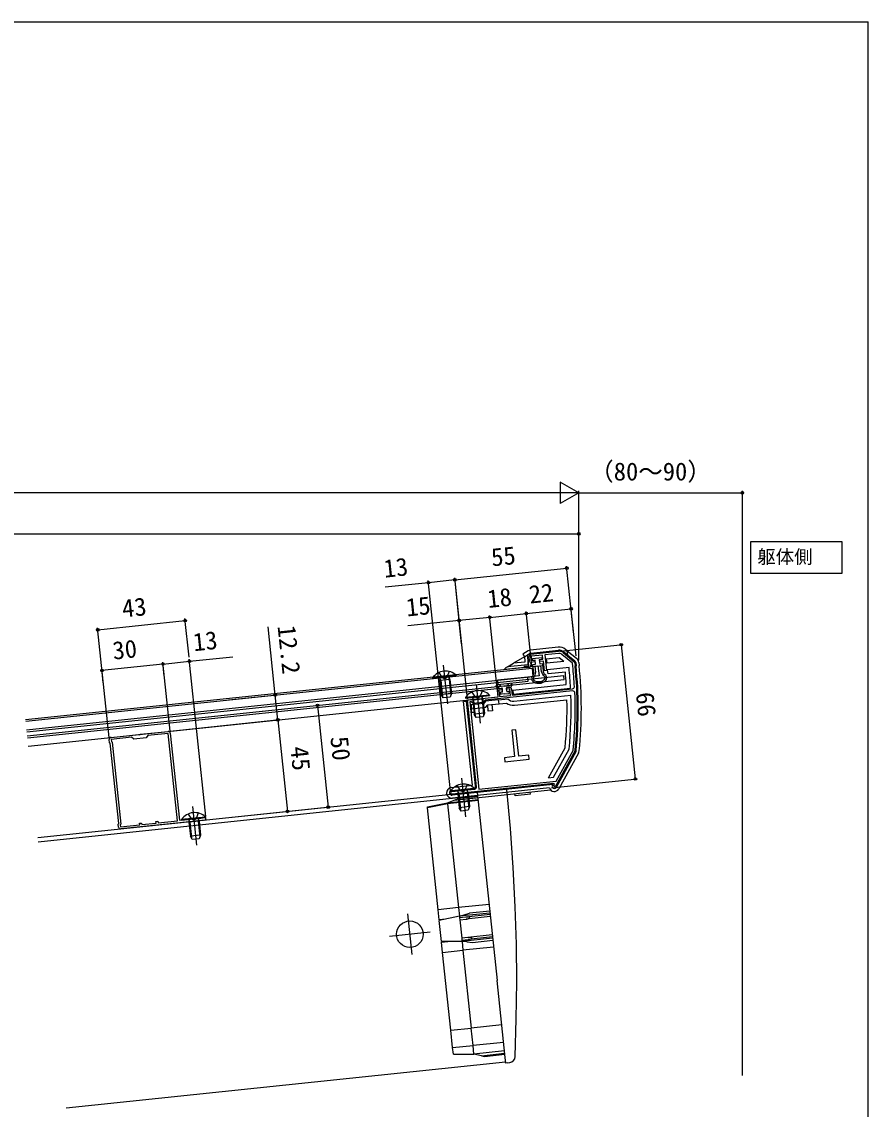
# Model space of a CAD drawing. Units: millimetres, scale not verified. Extents: x -525 to 525, y -783 to 779.
# Drawn here: x 111 to 525, y 216 to 747 of the extents above; entities that cross this region are included whole.
import ezdxf
from ezdxf.enums import TextEntityAlignment as Align

# ---------------------------------------------------------------- set-up
doc = ezdxf.new("R2010")
doc.units = ezdxf.units.MM
doc.header["$LTSCALE"] = 4
for name, color, linetype in [('0-1_USER1', 3, 'Continuous'), ('0-2_YKK_11', 7, 'Continuous'), ('0-3_YKK_12', 2, 'Continuous'), ('0-4_YKK_13', 4, 'Continuous'), ('0-5_YKK_D', 6, 'Continuous'), ('0-6_YKK_ZWAK', 7, 'Continuous'), ('0-7_YSS_K', 3, 'Continuous')]:
    doc.layers.add(name, color=color, linetype=linetype)
doc.styles.add('ＭＳ ゴシック', font='')
doc.styles.get('ＭＳ ゴシック').set_extended_font_data('MS Gothic')

msp = doc.modelspace()

# ---------------------------------------------------------------- linework, layer by layer
at = {"layer": '0-1_USER1'}
msp.add_lwpolyline([(467.384, 477.778), (512.177, 477.778), (512.177, 493.082), (467.384, 493.082)], close=True, dxfattribs=at)
at = {"layer": '0-2_YKK_11'}
for p, q in [((360.087, 438.115), (373.57, 439.532)), ((375.772, 438.88), (381.078, 434.583)), ((381.444, 433.91), (381.609, 432.333)), ((371.299, 374.941), (321.476, 369.704)), ((333.759, 370.995), (333.968, 369.006))]:
    msp.add_line(p, q, dxfattribs=at)
for points in [[(359.143, 434.59), (359.417, 434.927), (359.197, 437.016)], [(373.644, 438.434), (366.865, 437.721), (367.67, 430.063), (366.676, 429.959), (366.174, 434.733), (364.483, 434.555), (364.389, 435.45), (365.881, 435.607), (365.662, 437.695), (360.192, 437.12), (360.411, 435.032), (361.903, 435.189), (361.997, 434.294), (359.909, 434.074), (360.055, 432.682)], [(380.515, 432.218), (380.354, 433.754), (375.112, 437.999)], [(359.165, 431.583), (356.977, 431.353), (356.883, 432.248), (359.071, 432.478), (358.926, 433.856)], [(333.518, 373.283), (329.055, 415.749), (333.572, 416.223), (333.767, 416.123), (334.314, 416.181), (334.483, 416.319), (343.973, 417.317), (343.659, 420.3)], [(380.45, 420.145), (337.613, 415.643), (336.723, 414.544), (331.75, 414.021), (330.651, 414.911), (330.154, 414.859), (334.649, 372.094), (372.321, 376.054), (380.635, 391.052), (380.671, 391.167)], [(344.549, 421.399), (345.792, 421.53), (345.876, 420.734), (344.434, 420.583), (344.768, 417.4), (350.139, 417.965), (349.804, 421.147), (348.362, 420.996), (348.279, 421.791), (349.522, 421.922)], [(350.621, 421.032), (350.935, 418.048), (380.419, 421.147)], [(154.752, 397.429), (168.22, 398.844), (168.415, 398.744), (168.962, 398.801), (169.131, 398.94), (182.599, 400.355)], [(183.698, 399.465), (188.172, 356.9), (194.678, 357.584), (194.872, 357.484), (195.419, 357.541), (195.589, 357.68), (197.661, 357.897), (197.856, 357.797), (198.403, 357.855), (198.573, 357.993), (200.504, 358.196)], [(158.357, 353.565), (158.2, 355.057), (158.467, 355.387), (154.349, 394.571), (154.019, 394.838), (153.862, 396.33)], [(381.539, 390.621), (371.886, 373.206), (371.011, 373.691), (371.52, 374.608), (371.299, 374.941)], [(321.341, 370.997), (326.206, 371.508), (326.4, 371.408), (326.947, 371.466), (327.117, 371.604), (332.628, 372.183)], [(200.629, 357.003), (188.297, 355.706), (159.456, 352.675)]]:
    msp.add_lwpolyline(points, dxfattribs=at)
msp.add_lwpolyline([(187.198, 356.596), (182.703, 399.361), (172.758, 398.316), (171.868, 397.217), (165.901, 396.589), (164.802, 397.479), (154.857, 396.434), (154.97, 395.354), (155.3, 395.087), (159.505, 355.079), (159.238, 354.75), (159.351, 353.67), (168.799, 354.663), (168.716, 355.458), (169.71, 355.563), (169.794, 354.767), (176.756, 355.499), (176.672, 356.295), (177.667, 356.399), (177.75, 355.603)], close=True, dxfattribs=at)
for centre, radius, start, end in [((360.192, 437.12), 1, 96.00001, 185.99999), ((373.884, 436.548), 3, 51, 95.99999), ((373.853, 436.445), 2, 51.00003, 96.00002), ((359.92, 433.96), 1, 141.00003, 186.00002), ((359.06, 432.577), 1, 276.00001, 5.99999), ((182.705, 411.427), 198.9, 3.10358, 6), ((380.449, 433.805), 1, 6.00001, 51), ((182.705, 411.427), 200, 354.13891, 6), ((344.654, 420.405), 1, 96.00001, 185.99999), ((349.626, 420.927), 1, 6.00001, 95.99999), ((380.315, 422.142), 1, 276.00001, 3.10357), ((380.554, 419.15), 1, 2.23546, 96), ((182.705, 411.427), 199, 354.15662, 2.23544), ((182.703, 399.361), 1, 6, 96), ((154.857, 396.434), 1, 96, 186), ((380.665, 391.106), 1, 331.00011, 354.13901), ((332.524, 373.178), 1, 276.00001, 5.99999), ((321.409, 370.351), 0.65, 95.99999, 276.00001), ((200.567, 357.599), 0.6, 276, 96), ((159.351, 353.67), 1, 186, 276)]:
    msp.add_arc(centre, radius, start, end, dxfattribs=at)
at = {"layer": '0-3_YKK_12'}
for p, q in [((112.911, 406.103), (357.535, 431.814)), ((317.207, 432.803), (319.194, 413.907)), ((113.434, 401.13), (361.038, 427.154)), ((113.852, 397.152), (343.492, 421.288)), ((333.296, 423.233), (335.282, 404.337)), ((343.492, 421.288), (343.91, 417.31)), ((114.27, 393.174), (343.91, 417.31)), ((326.034, 377.523), (328.02, 358.628)), ((118.974, 348.42), (333.759, 370.995)), ((119.183, 346.431), (333.968, 369.006)), ((194.507, 363.599), (196.493, 344.703)), ((301.922, 291.23), (299.832, 311.121)), ((310.822, 302.221), (290.932, 300.13)), ((347.661, 238.724), (132.876, 216.149))]:
    msp.add_line(p, q, dxfattribs=at)
msp.add_lwpolyline([(112.995, 405.307), (360.599, 431.331), (361.038, 427.154)], dxfattribs=at)
at = {"layer": '0-4_YKK_13'}
for p, q in [((373.361, 441.521), (359.878, 440.104)), ((356.848, 436.861), (351.591, 433.703)), ((358.647, 439.692), (356.075, 438.147)), ((356.848, 436.861), (357.08, 434.646)), ((358.349, 436.927), (358.604, 434.497)), ((360.035, 438.612), (373.518, 440.029)), ((367.561, 435.884), (373.884, 436.548)), ((373.884, 436.548), (376.082, 434.768)), ((377.808, 439.805), (382.337, 436.137)), ((378.029, 437.695), (381.393, 434.971)), ((348.549, 431.875), (347.466, 431.224)), ((347.515, 430.76), (347.466, 431.224)), ((348.549, 431.875), (351.591, 433.703)), ((358.571, 432.928), (348.549, 431.875)), ((357.01, 434.272), (351.591, 433.703)), ((358.493, 433.674), (358.571, 432.928)), ((361.172, 432.095), (365.747, 432.576)), ((361.968, 432.179), (362.281, 429.195)), ((365.265, 429.509), (364.952, 432.493)), ((367.561, 435.884), (367.77, 433.895)), ((367.77, 433.895), (376.082, 434.768)), ((378.677, 431.522), (368.236, 430.425)), ((381.941, 433.962), (382.107, 432.385)), ((383.433, 434.119), (383.598, 432.542)), ((376.081, 427.528), (113.559, 399.939)), ((113.747, 398.149), (376.27, 425.737)), ((323.676, 427.699), (311.941, 426.465)), ((311.941, 426.465), (311.967, 426.219)), ((311.967, 426.219), (323.702, 427.452)), ((315.078, 429.143), (316.71, 426.582)), ((315.495, 425.182), (315.648, 425.797)), ((320.467, 425.705), (315.495, 425.182)), ((315.925, 425.227), (315.636, 426.125)), ((317.912, 426.096), (316.71, 426.582)), ((317.912, 426.096), (318.987, 426.821)), ((320.051, 429.666), (318.987, 426.821)), ((320.037, 425.659), (320.133, 426.598)), ((320.037, 425.659), (320.854, 417.882)), ((320.467, 425.705), (320.19, 426.274)), ((320.467, 425.705), (321.189, 418.843)), ((323.676, 427.699), (323.702, 427.452)), ((358.552, 426.893), (343.634, 425.325)), ((364.022, 427.468), (358.552, 426.893)), ((358.761, 424.904), (358.552, 426.893)), ((368.445, 428.435), (368.236, 430.425)), ((376.882, 429.322), (368.445, 428.435)), ((376.27, 425.737), (376.081, 427.528)), ((315.495, 425.182), (316.216, 418.32)), ((315.925, 425.227), (316.743, 417.45)), ((336.139, 420.096), (335.076, 417.251)), ((343.635, 421.454), (342.973, 422.365)), ((343.378, 422.659), (343.429, 422.589)), ((343.634, 425.325), (343.843, 423.336)), ((343.843, 423.336), (358.761, 424.904)), ((344.066, 421.214), (343.843, 423.336)), ((343.909, 421.332), (345.743, 421.525)), ((344.898, 422.24), (344.342, 422.182)), ((344.723, 422.381), (344.898, 422.24)), ((345.46, 422.299), (344.975, 422.692)), ((346.952, 422.456), (345.46, 422.299)), ((346.219, 419.865), (346.073, 421.258)), ((346.952, 422.456), (348.444, 422.613)), ((348.208, 420.074), (348.062, 421.467)), ((350.162, 421.989), (348.329, 421.796)), ((348.444, 422.613), (348.837, 423.098)), ((350.406, 423.397), (350.371, 423.318)), ((350.405, 422.165), (350.863, 423.194)), ((351.17, 420.587), (377.341, 423.337)), ((321.189, 418.843), (316.216, 418.32)), ((317.189, 416.713), (316.216, 418.32)), ((320.571, 417.068), (317.189, 416.713)), ((321.189, 418.843), (320.571, 417.068)), ((327.118, 415.042), (328.61, 415.199)), ((331.425, 374.068), (327.118, 415.042)), ((339.765, 418.129), (328.03, 416.895)), ((328.03, 416.895), (328.055, 416.649)), ((328.055, 416.649), (339.791, 417.882)), ((329.107, 415.251), (328.61, 415.199)), ((332.969, 373.728), (328.61, 415.199)), ((331.167, 419.573), (332.798, 417.012)), ((331.583, 415.612), (331.736, 416.227)), ((332.014, 415.657), (331.725, 416.555)), ((334.001, 416.526), (332.798, 417.012)), ((334.001, 416.526), (335.076, 417.251)), ((336.125, 416.089), (336.221, 417.028)), ((336.556, 416.135), (336.279, 416.704)), ((339.765, 418.129), (339.791, 417.882)), ((344.257, 415.838), (348.732, 416.309)), ((345.13, 418.745), (345.088, 419.143)), ((345.952, 419.536), (345.355, 419.473)), ((347.349, 418.677), (345.46, 418.478)), ((347.349, 418.677), (349.239, 418.875)), ((348.538, 419.807), (349.134, 419.87)), ((349.506, 419.205), (349.464, 419.603)), ((351.745, 415.117), (379.594, 418.044)), ((351.954, 413.128), (377.655, 415.829)), ((331.226, 409.441), (331.017, 411.43)), ((332.221, 409.546), (331.226, 409.441)), ((332.012, 411.535), (332.221, 409.546)), ((339.218, 410.281), (338.904, 413.265)), ((341.207, 410.49), (339.218, 410.281)), ((340.893, 413.474), (341.207, 410.49)), ((344.466, 413.849), (348.043, 414.225)), ((337.277, 409.273), (332.304, 408.75)), ((333.278, 407.143), (332.304, 408.75)), ((336.659, 407.498), (333.278, 407.143)), ((337.277, 409.273), (336.659, 407.498)), ((359.252, 386.746), (359.043, 388.735)), ((368.648, 377.679), (376.767, 392.325)), ((381.977, 390.379), (372.323, 372.963)), ((383.289, 389.652), (373.635, 372.236)), ((352.081, 388.004), (347.109, 387.481)), ((347.109, 387.481), (347.318, 385.492)), ((347.318, 385.492), (359.252, 386.746)), ((332.503, 372.419), (320.768, 371.186)), ((320.794, 370.94), (332.529, 372.173)), ((321.132, 372.986), (331.425, 374.068)), ((321.288, 371.494), (332.079, 372.628)), ((369.065, 372.695), (321.686, 367.715)), ((323.905, 373.864), (325.537, 371.303)), ((328.878, 374.386), (327.814, 371.542)), ((332.503, 372.419), (332.529, 372.173)), ((346.106, 372.293), (347.682, 372.459)), ((319.259, 365.449), (334.177, 367.017)), ((320.768, 371.186), (320.794, 370.94)), ((322.47, 366.792), (334.072, 368.012)), ((322.47, 366.792), (324.075, 367.464)), ((334.02, 368.509), (324.075, 367.464)), ((324.321, 369.903), (324.474, 370.517)), ((329.294, 370.425), (324.321, 369.903)), ((324.321, 369.903), (325.043, 363.04)), ((324.752, 369.948), (324.463, 370.846)), ((324.752, 369.948), (325.569, 362.171)), ((326.739, 370.817), (325.537, 371.303)), ((326.739, 370.817), (327.814, 371.542)), ((327.111, 367.28), (327.006, 368.274)), ((328.863, 370.38), (328.959, 371.318)), ((328.863, 370.38), (329.681, 362.603)), ((329.294, 370.425), (329.017, 370.995)), ((329.294, 370.425), (330.015, 363.563)), ((333.811, 370.498), (333.759, 370.995)), ((333.811, 370.498), (343.48, 278.505)), ((359.786, 369.709), (359.681, 370.703)), ((309.418, 363.409), (319.259, 365.449)), ((309.47, 362.915), (309.418, 363.409)), ((319.311, 364.954), (309.47, 362.915)), ((314.697, 313.186), (309.47, 362.915)), ((334.229, 366.52), (319.311, 364.952)), ((319.311, 364.952), (319.311, 364.954)), ((319.311, 364.952), (324.642, 314.231)), ((330.015, 363.563), (325.043, 363.04)), ((326.016, 361.433), (325.043, 363.04)), ((329.397, 361.789), (326.016, 361.433)), ((330.015, 363.563), (329.397, 361.789)), ((200.976, 358.495), (189.24, 357.261)), ((189.24, 357.261), (189.266, 357.015)), ((189.266, 357.015), (201.001, 358.248)), ((192.377, 359.939), (194.009, 357.378)), ((192.794, 355.978), (192.947, 356.592)), ((197.766, 356.501), (192.794, 355.978)), ((193.224, 356.023), (192.936, 356.921)), ((195.211, 356.892), (194.009, 357.378)), ((195.211, 356.892), (196.287, 357.617)), ((197.35, 360.462), (196.287, 357.617)), ((197.336, 356.455), (197.432, 357.394)), ((197.336, 356.455), (198.153, 348.678)), ((197.766, 356.501), (197.489, 357.07)), ((197.766, 356.501), (198.488, 349.638)), ((200.976, 358.495), (201.001, 358.248)), ((192.794, 355.978), (193.515, 349.116)), ((193.224, 356.023), (194.042, 348.246)), ((198.488, 349.638), (193.515, 349.116)), ((194.488, 347.509), (193.515, 349.116)), ((197.87, 347.864), (194.488, 347.509)), ((198.488, 349.638), (197.87, 347.864)), ((324.642, 314.231), (314.697, 313.186)), ((339.56, 315.799), (324.642, 314.231)), ((324.642, 314.231), (325.092, 309.955)), ((325.092, 309.955), (315.251, 307.915)), ((340.01, 311.523), (325.092, 309.955)), ((325.092, 309.955), (327.4, 310.65)), ((325.092, 309.955), (325.165, 309.259)), ((328.225, 309.58), (325.165, 309.259)), ((325.165, 309.259), (325.27, 308.264)), ((325.27, 308.264), (328.33, 308.586)), ((327.4, 310.65), (329.965, 311.422)), ((340.083, 310.827), (328.225, 309.58)), ((340.187, 309.832), (328.33, 308.586)), ((339.91, 312.468), (329.965, 311.422)), ((325.27, 308.264), (326.21, 299.313)), ((329.27, 299.635), (326.21, 299.313)), ((326.21, 299.313), (326.315, 298.319)), ((326.315, 298.319), (329.375, 298.641)), ((326.315, 298.319), (326.388, 297.623)), ((341.306, 299.191), (326.388, 297.623)), ((341.128, 300.881), (329.27, 299.635)), ((341.233, 299.887), (329.375, 298.641)), ((331.46, 297.201), (341.405, 298.246)), ((316.37, 297.274), (319.353, 297.587)), ((316.892, 292.301), (316.37, 297.274)), ((316.892, 292.301), (326.837, 293.346)), ((328.79, 297.423), (326.388, 297.623)), ((326.388, 297.623), (326.837, 293.346)), ((341.755, 294.914), (326.837, 293.346)), ((326.837, 293.346), (330.841, 255.256)), ((328.79, 297.423), (331.46, 297.201)), ((320.889, 254.275), (316.892, 292.301)), ((347.426, 240.957), (343.48, 278.505)), ((320.889, 254.275), (330.841, 255.256)), ((345.759, 256.824), (330.841, 255.256)), ((331.739, 246.713), (330.841, 255.256)), ((321.775, 245.845), (320.889, 254.275)), ((321.775, 245.845), (331.739, 246.713)), ((322.119, 242.576), (321.775, 245.845)), ((346.657, 248.281), (331.739, 246.713)), ((332.168, 242.627), (331.739, 246.713)), ((322.119, 242.576), (332.168, 242.627)), ((347.086, 244.195), (332.168, 242.627)), ((335.804, 241.802), (332.168, 242.627)), ((335.804, 241.802), (347.212, 243.001)), ((335.804, 241.802), (337.319, 241.459)), ((337.319, 241.459), (347.264, 242.504)), ((348.639, 238.357), (349.766, 238.515))]:
    msp.add_line(p, q, dxfattribs=at)
for points in [[(356.075, 438.147), (356.848, 436.861), (359.419, 438.406)], [(360.754, 436.073), (365.329, 436.554), (365.434, 435.56), (364.141, 435.424), (364.35, 433.435), (365.643, 433.571), (366.061, 429.593)], [(361.485, 429.112), (361.067, 433.09), (362.361, 433.226), (362.152, 435.215), (360.859, 435.079), (360.754, 436.073)], [(376.086, 439.268), (378.029, 437.695), (377.808, 439.805), (377.03, 440.434)], [(347.515, 430.76), (363.499, 432.44), (364.022, 427.468)], [(349.148, 422.846), (349.006, 422.672), (349.562, 422.73)], [(351.17, 420.587), (351.38, 418.598), (379.445, 421.548)], [(336.556, 416.135), (331.583, 415.612), (331.782, 413.723), (332.304, 408.75)], [(332.014, 415.657), (332.212, 413.768), (332.831, 407.88)], [(336.125, 416.089), (336.324, 414.2), (336.943, 408.312)], [(336.556, 416.135), (336.753, 414.256), (337.277, 409.273)], [(359.043, 388.735), (354.07, 388.213), (352.712, 401.141), (350.722, 400.932), (352.081, 388.004)], [(368.648, 377.679), (371.077, 377.934), (378.716, 391.717)], [(370.574, 373.933), (370.826, 374.388), (321.529, 369.207)], [(333.759, 370.995), (343.725, 372.043), (346.106, 372.293)], [(319.259, 365.449), (322.47, 366.792), (334.072, 368.012)], [(327.111, 367.28), (349.985, 369.684), (361.919, 370.938), (369.616, 371.747)], [(352.346, 241.362), (352.914, 259.676), (353.11, 277.99), (352.933, 296.302), (352.383, 314.604), (351.408, 333.763), (350.024, 352.902), (348.232, 372.013)], [(359.786, 369.709), (352.327, 368.925), (352.222, 369.919)], [(319.311, 364.954), (319.302, 365.016), (319.297, 365.05), (319.284, 365.142), (319.273, 365.228), (319.269, 365.263), (319.264, 365.302), (319.256, 365.41), (319.256, 365.439)], [(318.203, 308.527), (315.22, 308.213), (314.697, 313.186)], [(328.33, 308.586), (328.661, 308.628), (328.785, 308.648), (328.981, 308.684), (329.279, 308.753), (329.547, 308.831), (329.776, 308.917), (329.96, 309.008), (330.092, 309.102), (330.152, 309.367), (330.057, 309.442), (329.907, 309.506), (329.709, 309.557), (329.467, 309.593), (329.188, 309.614), (328.882, 309.619), (328.683, 309.614), (328.558, 309.608), (328.225, 309.58)], [(326.388, 297.623), (316.338, 297.572), (315.251, 307.915)], [(329.375, 298.641), (329.725, 298.686), (329.857, 298.707), (330.062, 298.747), (330.374, 298.821), (330.65, 298.906), (330.88, 298.999), (331.058, 299.096), (331.232, 299.292), (331.148, 299.467), (331.011, 299.539), (330.817, 299.598), (330.572, 299.641), (330.285, 299.666), (329.965, 299.674), (329.756, 299.67), (329.623, 299.663), (329.27, 299.635)], [(348.639, 238.357), (347.713, 238.226), (347.426, 240.957)]]:
    msp.add_lwpolyline(points, dxfattribs=at)
msp.add_lwpolyline([(331.017, 411.43), (338.014, 412.165), (338.904, 413.265), (344.466, 413.849), (344.257, 415.838), (337.871, 415.167), (336.981, 414.068), (330.808, 413.419)], close=True, dxfattribs=at)
msp.add_circle((300.877, 301.176), 6.5, dxfattribs=at)
for centre, radius, start, end in [((373.884, 436.548), 5, 51, 96), ((359.841, 437.084), 1.5, 146.7592, 186), ((360.192, 437.12), 3, 96, 121), ((360.192, 437.12), 1.5, 96, 121), ((373.884, 436.548), 3.5, 51, 96), ((380.449, 433.805), 3, 6, 51), ((360.233, 433.857), 3.25, 165.9408, 172.65764), ((360.233, 433.857), 1.75, 158.53058, 186), ((182.705, 411.427), 197, 2.94472, 5.85458), ((380.449, 433.805), 1.5, 6, 51), ((182.705, 411.427), 200.5, 354.13891, 6), ((182.705, 411.427), 202, 354.13891, 6), ((318.326, 422.162), 7.7, 45.98312, 146.01688), ((315.065, 425.941), 0.6, 346.03043, 96), ((320.729, 426.537), 0.6, 96, 205.96957), ((362.396, 426.191), 2, 136.54158, 243.22093), ((359.493, 428.942), 2, 316.5416, 4.86153), ((362.396, 426.191), 1.2, 136.54158, 243.22093), ((359.493, 428.942), 2.8, 316.5416, 5.18686), ((363.811, 428.994), 4.34, 243.22093, 308.77911), ((368.046, 429.841), 2.8, 186.81318, 235.45838), ((368.046, 429.841), 2, 187.13845, 235.45838), ((365.778, 426.546), 1.2, 308.77911, 55.45842), ((365.778, 426.546), 2, 308.77911, 55.45842), ((182.705, 411.427), 195, 3.5017, 5.26542), ((334.414, 412.592), 7.7, 45.98312, 146.01688), ((343.176, 422.512), 0.25, 35.98854, 215.99853), ((344.238, 423.176), 1, 215.98854, 275.99853), ((343.878, 421.63), 0.3, 215.99853, 275.99853), ((344.849, 422.537), 0.2, 50.99853, 230.99853), ((345.774, 421.226), 0.3, 5.99853, 95.99853), ((348.36, 421.498), 0.3, 95.99853, 185.99853), ((348.506, 420.106), 0.3, 185.99853, 275.99853), ((348.992, 422.972), 0.2, 320.99853, 140.99853), ((349.457, 423.725), 1, 275.99853, 336.00852), ((350.131, 422.287), 0.3, 275.99853, 335.99853), ((350.635, 423.296), 0.25, 336.00852, 156.00852), ((363.811, 428.994), 5.14, 243.22093, 308.77911), ((331.154, 416.371), 0.6, 346.03043, 96), ((336.818, 416.967), 0.6, 96, 205.96957), ((345.386, 419.175), 0.3, 95.99853, 185.99853), ((345.428, 418.777), 0.3, 185.99853, 275.99853), ((345.92, 419.834), 0.3, 275.99853, 5.99853), ((351.38, 418.598), 3.5, 220.8499, 276), ((349.166, 419.572), 0.3, 5.99853, 95.99853), ((349.207, 419.174), 0.3, 275.99853, 5.99853), ((182.705, 411.427), 195, 354.37834, 1.29352), ((182.705, 411.427), 197, 354.2577, 1.92478), ((351.38, 418.598), 5.5, 232.65824, 276), ((380.665, 391.106), 1.5, 331, 354.13891), ((380.665, 391.106), 3, 331, 354.13891), ((321.409, 370.351), 2.65, 96, 276), ((327.153, 366.882), 7.7, 45.98312, 146.01688), ((331.974, 373.623), 1, 276, 6), ((347.734, 371.961), 0.5, 5.96817, 96), ((371.449, 373.448), 2.5, 197.53696, 331), ((371.449, 373.448), 1, 151, 331), ((321.409, 370.351), 1.15, 96, 276), ((323.892, 370.662), 0.6, 346.03043, 96), ((329.556, 371.257), 0.6, 96, 205.96957), ((195.625, 352.957), 7.7, 45.98312, 146.01688), ((192.364, 356.737), 0.6, 346.03043, 96), ((198.029, 357.333), 0.6, 96, 205.96957), ((349.348, 241.486), 3, 278, 357.63909)]:
    msp.add_arc(centre, radius, start, end, dxfattribs=at)
at = {"layer": '0-5_YKK_D'}
for p, q in [((383.433, 516.954), (374.339, 522.204)), ((374.339, 522.204), (374.339, 511.704)), ((372.933, 516.954), (-354.5, 516.954)), ((383.433, 516.954), (365.246, 516.954)), ((383.433, 516.954), (374.339, 511.704)), ((383.433, 435.119), (383.433, 517.954)), ((383.433, 436.119), (383.433, 517.954)), ((383.433, 516.954), (463.433, 516.954)), ((463.433, 445.131), (463.433, 517.954)), ((-286.134, 496.954), (383.433, 496.954)), ((383.433, 436.119), (383.433, 497.954)), ((322.888, 474.425), (377.587, 480.175)), ((380.877, 448.87), (377.482, 481.169)), ((320.658, 371.277), (309.855, 474.061)), ((329.003, 416.246), (322.783, 475.42)), ((326.181, 443.098), (322.783, 475.42)), ((339.896, 456.103), (357.798, 457.984)), ((360.495, 432.325), (357.693, 458.979)), ((360.495, 432.325), (357.693, 458.979)), ((357.798, 457.984), (379.677, 460.284)), ((382.099, 437.239), (379.573, 461.279)), ((148.218, 450.034), (190.982, 454.528)), ((192.864, 436.628), (190.878, 455.523)), ((326.181, 443.098), (324.874, 455.53)), ((343.555, 421.295), (339.792, 457.098)), ((343.555, 421.295), (339.792, 457.097)), ((153.758, 397.324), (148.113, 451.028)), ((374.565, 439.637), (405.19, 442.855)), ((404.195, 442.751), (411.094, 377.112)), ((150.935, 424.177), (150.204, 431.138)), ((180.144, 433.279), (150.308, 430.143)), ((180.771, 427.313), (180.039, 434.274)), ((183.593, 400.46), (180.039, 434.274)), ((201.043, 358.806), (192.968, 435.633)), ((212.112, 415.725), (236.022, 418.238)), ((197.656, 406.966), (256.665, 413.168)), ((255.671, 413.063), (260.897, 363.337)), ((183.593, 400.46), (237.298, 406.104)), ((213.387, 403.591), (237.297, 406.105)), ((236.303, 406), (241.007, 361.246)), ((370.059, 372.799), (412.089, 377.217)), ((201.475, 357.091), (261.892, 363.442)), ((201.475, 357.091), (242.001, 361.351))]:
    msp.add_line(p, q, dxfattribs=at)
for points in [[(322.888, 474.426), (309.959, 473.067), (288.799, 470.843)], [(339.896, 456.103), (324.978, 454.535), (299.784, 451.887)], [(236.303, 406), (235.028, 418.133), (231.521, 451.499)], [(180.144, 433.279), (193.073, 434.638), (214.233, 436.862)]]:
    msp.add_lwpolyline(points, dxfattribs=at)
for centre in [(463.433, 516.954), (383.433, 496.954), (377.587, 480.175), (309.959, 473.067), (322.888, 474.426), (322.888, 474.425), (357.798, 457.984), (357.798, 457.984), (379.677, 460.284), (190.982, 454.528), (324.978, 454.535), (339.896, 456.103), (339.896, 456.103), (148.218, 450.034), (404.195, 442.751), (150.308, 430.143), (180.144, 433.279), (180.144, 433.279), (193.073, 434.638), (235.028, 418.133), (255.671, 413.063), (236.303, 406), (236.303, 406), (411.094, 377.112), (241.007, 361.246), (260.897, 363.337)]:
    msp.add_circle(centre, 0.637, dxfattribs=at)
at = {"layer": '0-6_YKK_ZWAK'}
msp.add_line((-525, 747.3), (525, 747.3), dxfattribs=at)
msp.add_lwpolyline([(-525, -782.7), (525, -782.7), (525, 747.3)], dxfattribs=at)
at = {"layer": '0-7_YSS_K'}
msp.add_line((463.433, 232.07), (463.433, 489.43), dxfattribs=at)

# ---------------------------------------------------------------- texts
at = {"layer": '0-1_USER1', "style": 'ＭＳ ゴシック'}
msp.add_text('躯体側', height=6.598, dxfattribs=at).set_placement((470.746, 480.442), align=Align.BOTTOM_LEFT)
at = {"layer": '0-5_YKK_D', "style": 'ＭＳ ゴシック'}
msp.add_text('（80～90）', height=8.798, dxfattribs=at).set_placement((388.558, 520.386), align=Align.BOTTOM_LEFT)
for s, rotation, p in [('55', 6, (341.349, 478.377)), ('13', 6, (288.748, 472.848)), ('18', 6, (339.45, 458.067)), ('22', 6, (359.849, 460.211)), ('43', 6, (160.847, 453.372)), ('15', 6, (299.734, 453.893)), ('13', 6, (195.558, 436.91)), ('12.2', 276, (233.526, 451.55)), ('30', 6, (156.202, 432.774)), ('66', 276, (408.722, 418.82)), ('50', 276, (259.347, 397.224)), ('45', 276, (239.746, 392.376))]:
    msp.add_text(s, height=8.798, rotation=rotation, dxfattribs=at).set_placement(p, align=Align.BOTTOM_LEFT)

doc.saveas('drawing.dxf')
